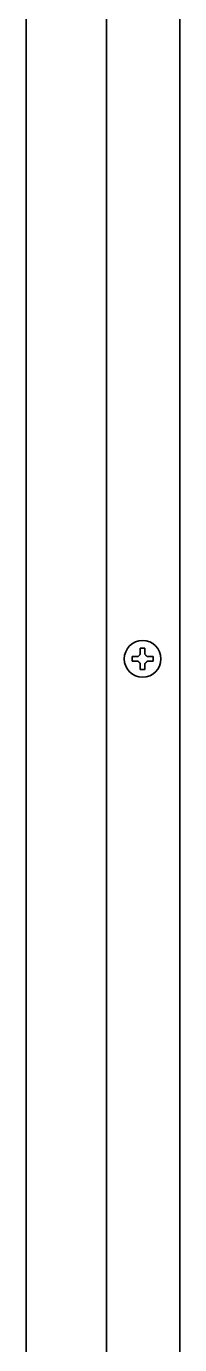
# Model space of a CAD drawing. Extents: x 5987 to 10491, y -672 to 3708.
# Drawn here: x 5998.6 to 6032.1, y 1847.2 to 2134.2 of the extents above; entities that cross this region are included whole.
import ezdxf

# ---------------------------------------------------------------- set-up
doc = ezdxf.new("R2010")
doc.units = 0
doc.header["$LTSCALE"] = 5
doc.layers.add('1', color=7, linetype='CONTINUOUS', true_color=0xffffff)

msp = doc.modelspace()

# ---------------------------------------------------------------- linework, layer by layer
at = {"layer": '1', "color": 7, "linetype": 'Continuous', "lineweight": 35}
for p, q in [((5998.57, 2393.35), (5998.57, 1373.93)), ((6032.07, 2388.68), (6032.07, 1387.03)), ((6016.07, 2385.03), (6016.07, 1376.53)), ((6021.67, 1996.48), (6021.67, 1996.98)), ((6021.67, 1995.98), (6021.67, 1996.48)), ((6026.27, 1996.98), (6026.27, 1996.48)), ((6026.27, 1996.48), (6026.27, 1995.98))]:
    msp.add_line(p, q, dxfattribs=at)
msp.add_circle((6023.97, 1996.48), 4, dxfattribs=at)
for points in [[(6022.97, 1996.98), (6023, 1997), (6023.04, 1997.05), (6023.12, 1997.12), (6023.19, 1997.19), (6023.26, 1997.26), (6023.33, 1997.33), (6023.4, 1997.4), (6023.45, 1997.45), (6023.47, 1997.48)], [(6023.47, 1997.48), (6023.47, 1997.53), (6023.47, 1997.64), (6023.47, 1997.8), (6023.47, 1997.96), (6023.47, 1998.11), (6023.47, 1998.27), (6023.47, 1998.42), (6023.47, 1998.59), (6023.47, 1998.71), (6023.47, 1998.78)], [(6023.47, 1998.78), (6023.64, 1998.78), (6023.97, 1998.78), (6024.31, 1998.78), (6024.47, 1998.78)], [(6024.47, 1997.48), (6024.5, 1997.45), (6024.55, 1997.4), (6024.62, 1997.33), (6024.7, 1997.25), (6024.77, 1997.18), (6024.83, 1997.11), (6024.9, 1997.05), (6024.95, 1997), (6024.97, 1996.98)], [(6022.97, 1995.98), (6022.92, 1995.98), (6022.81, 1995.98), (6022.65, 1995.98), (6022.49, 1995.98), (6022.33, 1995.98), (6022.18, 1995.98), (6022.03, 1995.98), (6021.86, 1995.98), (6021.74, 1995.98), (6021.67, 1995.98)], [(6023.47, 1995.48), (6023.45, 1995.5), (6023.4, 1995.55), (6023.32, 1995.63), (6023.25, 1995.7), (6023.18, 1995.77), (6023.11, 1995.84), (6023.04, 1995.91), (6023, 1995.95), (6022.97, 1995.98)], [(6024.97, 1995.98), (6024.95, 1995.95), (6024.9, 1995.9), (6024.83, 1995.83), (6024.76, 1995.76), (6024.69, 1995.69), (6024.62, 1995.62), (6024.54, 1995.55), (6024.5, 1995.5), (6024.47, 1995.48)], [(6024.47, 1995.48), (6024.47, 1995.42), (6024.47, 1995.31), (6024.47, 1995.15), (6024.47, 1994.99), (6024.47, 1994.84), (6024.47, 1994.69), (6024.47, 1994.53), (6024.47, 1994.36), (6024.47, 1994.24), (6024.47, 1994.18)], [(6024.97, 1996.98), (6025.03, 1996.98), (6025.14, 1996.98), (6025.3, 1996.98), (6025.46, 1996.98), (6025.61, 1996.98), (6025.76, 1996.98), (6025.92, 1996.98), (6026.09, 1996.98), (6026.21, 1996.98), (6026.27, 1996.98)], [(6024.47, 1994.18), (6024.31, 1994.18), (6023.97, 1994.18), (6023.64, 1994.18), (6023.47, 1994.18)]]:
    msp.add_open_spline(points, degree=3, dxfattribs=at)
for points in [[(6024.47, 1998.78), (6024.47, 1998.57), (6024.47, 1998.36), (6024.47, 1998.04), (6024.47, 1997.93), (6024.47, 1997.7), (6024.47, 1997.59), (6024.47, 1997.48)], [(6021.67, 1996.98), (6021.88, 1996.98), (6022.09, 1996.98), (6022.41, 1996.98), (6022.52, 1996.98), (6022.74, 1996.98), (6022.86, 1996.98), (6022.97, 1996.98)], [(6023.47, 1994.18), (6023.47, 1994.38), (6023.47, 1994.59), (6023.47, 1994.91), (6023.47, 1995.02), (6023.47, 1995.25), (6023.47, 1995.36), (6023.47, 1995.48)], [(6026.27, 1995.98), (6026.07, 1995.98), (6025.86, 1995.98), (6025.54, 1995.98), (6025.43, 1995.98), (6025.2, 1995.98), (6025.09, 1995.98), (6024.97, 1995.98)]]:
    msp.add_open_spline(points, degree=3, knots=[0, 0, 0, 0, 0.5, 0.5, 0.75, 0.75, 1, 1, 1, 1], dxfattribs=at)

doc.saveas('drawing.dxf')
